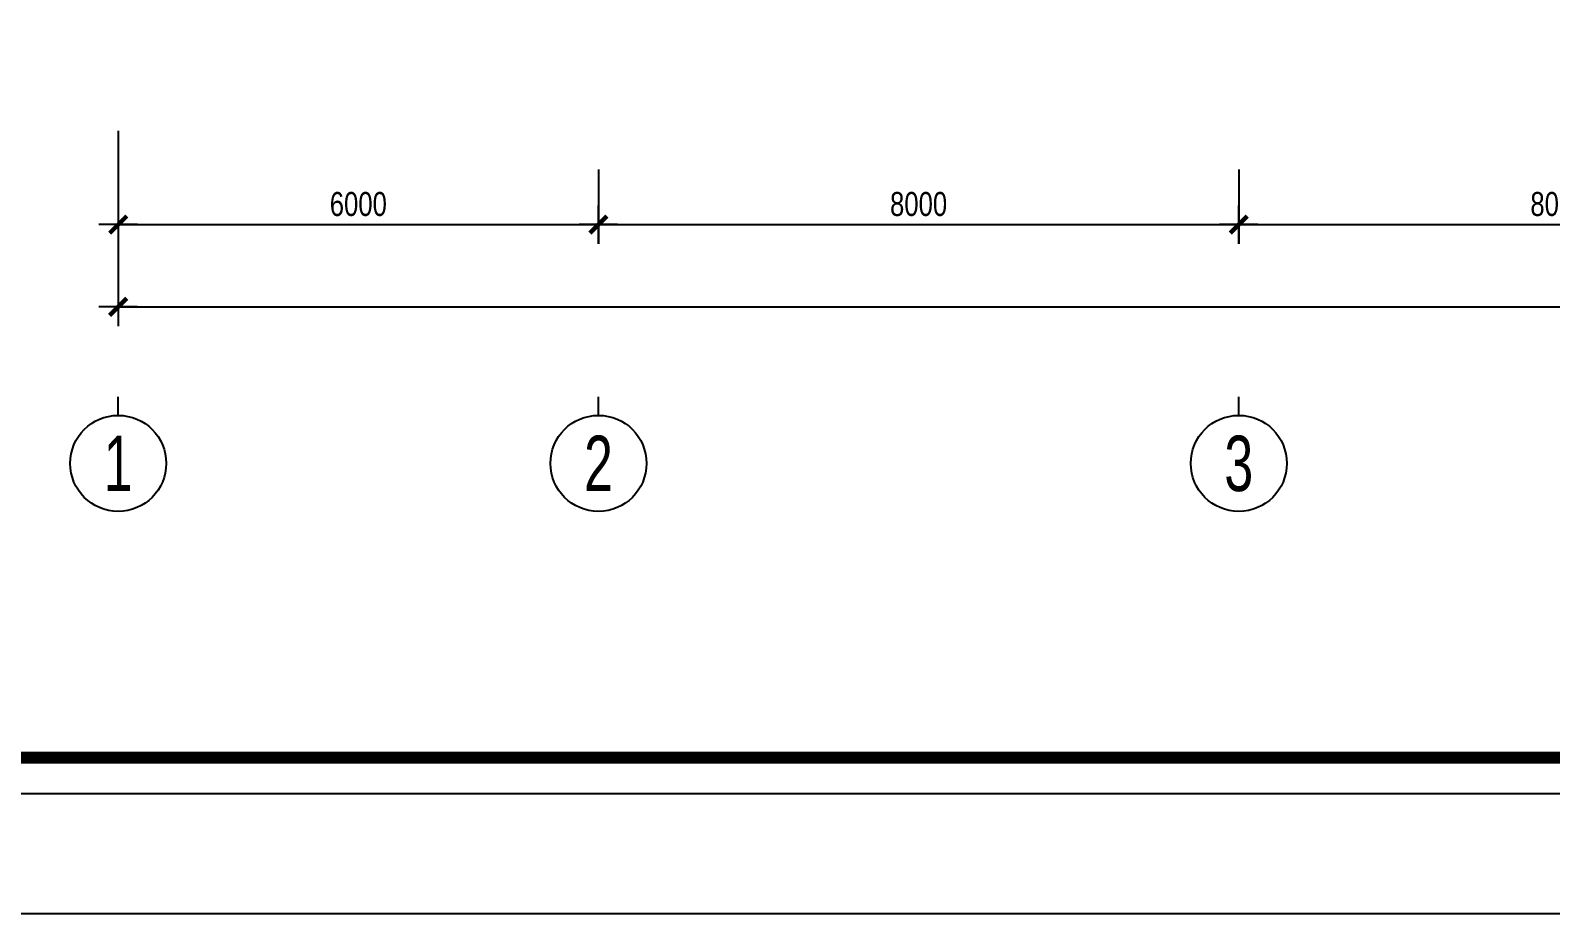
# Model space of a CAD drawing. Header units: metres. Extents: x 352651 to 1421851, y -87441 to -24441.
# Drawn here: x 1349324 to 1368317, y -87441 to -76405 of the extents above; entities that cross this region are included whole.
import ezdxf
from ezdxf.enums import TextEntityAlignment as Align

# ---------------------------------------------------------------- set-up
doc = ezdxf.new("R2010")
doc.units = ezdxf.units.M
doc.header["$LTSCALE"] = 300
doc.header["$MEASUREMENT"] = 0
doc.header["$PDMODE"] = 2
doc.linetypes.add('DASHED2', pattern=[0.375, 0.25, -0.125])
doc.layers.get('0').update_dxf_attribs({"linetype": 'CONTINUOUS'})
doc.layers.get('Defpoints').update_dxf_attribs({"linetype": 'CONTINUOUS'})
for name, color, linetype in [('0-TEXT', 7, 'CONTINUOUS'), ('0-THAY', 7, 'CONTINUOUS'), ('DIM', 1, 'CONTINUOUS'), ('HATCH', 145, 'CONTINUOUS'), ('TEXT', 4, 'CONTINUOUS'), ('THAY', 9, 'CONTINUOUS'), ('TUONG', 7, 'CONTINUOUS')]:
    doc.layers.add(name, color=color, linetype=linetype)
doc.styles.add('CHUKICHTHUOC', font='vnshx.shx', dxfattribs={"width": 0.8, "height": 300, "bigfont": '@extfont2.shx'})
doc.styles.add('CHUTENTRUC', font='VnAvantH.TTF', dxfattribs={"width": 0.8})
doc.dimstyles.new('150', dxfattribs={"dimscale": 150, "dimtxt": 2, "dimasz": 0.1, "dimexe": 1, "dimexo": 0, "dimgap": 0.7, "dimtad": 1, "dimdec": 0, "dimzin": 0, "dimdsep": 46, "dimtxsty": 'CHUKICHTHUOC', "dimblk": 'ARR', "dimcen": 0, "dimdle": 1, "dimclrd": 3, "dimclre": 3, "dimclrt": 3, "dimadec": 0, "dimazin": 0, "dimtfac": 1, "dimtdec": 0, "dimtix": 1, "dimtmove": 2, "dimatfit": 3, "dimldrblk": 'ARR', "dimfxl": 1, "dimtolj": 1, "dimtzin": 0, "dimarcsym": 0})

# ---------------------------------------------------------------- blocks, each defined once
blk = doc.blocks.new('ARR')
at = {"color": 1}
for p, q in [((0, -16), (0, 16)), ((-16, 0), (16, 0))]:
    blk.add_line(p, q, dxfattribs=at)
at = {"color": 3, "const_width": 3.6}
blk.add_lwpolyline([(-7.1, -7.1), (7.1, 7.1)], dxfattribs=at)
blk = doc.blocks.new('*D170')
at = {"layer": 'Defpoints', "color": 0, "transparency": 16777216}
for p in [(1356421, -78141), (1364421, -78141), (1364421, -78831)]:
    blk.add_point(p, dxfattribs=at)
at = {"layer": 'DIM', "color": 3, "lineweight": -2, "transparency": 16777216}
for p, q in [((1356421, -78141), (1356421, -78981)), ((1364421, -78141), (1364421, -78981)), ((1356436, -78831), (1364406, -78831))]:
    blk.add_line(p, q, dxfattribs=at)
at = {"layer": 'DIM', "color": 3, "lineweight": -2, "transparency": 16777216, "xscale": 15, "yscale": 15, "zscale": 15, "rotation": 180}
blk.add_blockref('ARR', (1356421, -78831), dxfattribs=at)
at = {"layer": 'DIM', "color": 3, "lineweight": -2, "transparency": 16777216, "xscale": 15, "yscale": 15, "zscale": 15}
blk.add_blockref('ARR', (1364421, -78831), dxfattribs=at)
at = {"layer": 'DIM', "color": 3, "transparency": 16777216, "insert": (1360421, -78576), "char_height": 300, "attachment_point": 5, "style": 'CHUKICHTHUOC'}
blk.add_mtext('\\A1;8000', dxfattribs=at)
blk = doc.blocks.new('*D171')
at = {"layer": 'Defpoints', "color": 0, "transparency": 16777216}
for p in [(1364421, -78141), (1372421, -78141), (1372421, -78831)]:
    blk.add_point(p, dxfattribs=at)
at = {"layer": 'DIM', "color": 3, "lineweight": -2, "transparency": 16777216}
for p, q in [((1364421, -78141), (1364421, -78981)), ((1372421, -78141), (1372421, -78981)), ((1364436, -78831), (1372406, -78831))]:
    blk.add_line(p, q, dxfattribs=at)
at = {"layer": 'DIM', "color": 3, "lineweight": -2, "transparency": 16777216, "xscale": 15, "yscale": 15, "zscale": 15, "rotation": 180}
blk.add_blockref('ARR', (1364421, -78831), dxfattribs=at)
at = {"layer": 'DIM', "color": 3, "lineweight": -2, "transparency": 16777216, "xscale": 15, "yscale": 15, "zscale": 15}
blk.add_blockref('ARR', (1372421, -78831), dxfattribs=at)
at = {"layer": 'DIM', "color": 3, "transparency": 16777216, "insert": (1368421, -78576), "char_height": 300, "attachment_point": 5, "style": 'CHUKICHTHUOC'}
blk.add_mtext('\\A1;8000', dxfattribs=at)
blk = doc.blocks.new('*D175')
at = {"layer": 'Defpoints', "color": 0, "transparency": 16777216}
for p in [(1350421, -77658), (1394421, -77658), (1394421, -79859)]:
    blk.add_point(p, dxfattribs=at)
at = {"layer": 'DIM', "color": 3, "lineweight": -2, "transparency": 16777216}
for p, q in [((1350421, -77658), (1350421, -80009)), ((1394421, -77658), (1394421, -80009)), ((1350436, -79859), (1394406, -79859))]:
    blk.add_line(p, q, dxfattribs=at)
at = {"layer": 'DIM', "color": 3, "lineweight": -2, "transparency": 16777216, "xscale": 15, "yscale": 15, "zscale": 15, "rotation": 180}
blk.add_blockref('ARR', (1350421, -79859), dxfattribs=at)
at = {"layer": 'DIM', "color": 3, "lineweight": -2, "transparency": 16777216, "xscale": 15, "yscale": 15, "zscale": 15}
blk.add_blockref('ARR', (1394421, -79859), dxfattribs=at)
at = {"layer": 'DIM', "color": 3, "transparency": 16777216, "insert": (1372421, -79604), "char_height": 300, "attachment_point": 5, "style": 'CHUKICHTHUOC'}
blk.add_mtext('\\A1;44000', dxfattribs=at)
blk = doc.blocks.new('*D180')
at = {"layer": 'Defpoints', "color": 0, "transparency": 16777216}
for p in [(1350421, -78141), (1356421, -78141), (1356421, -78831)]:
    blk.add_point(p, dxfattribs=at)
at = {"layer": 'DIM', "color": 3, "lineweight": -2, "transparency": 16777216}
for p, q in [((1350421, -78141), (1350421, -78981)), ((1356421, -78141), (1356421, -78981)), ((1350436, -78831), (1356406, -78831))]:
    blk.add_line(p, q, dxfattribs=at)
at = {"layer": 'DIM', "color": 3, "lineweight": -2, "transparency": 16777216, "xscale": 15, "yscale": 15, "zscale": 15, "rotation": 180}
blk.add_blockref('ARR', (1350421, -78831), dxfattribs=at)
at = {"layer": 'DIM', "color": 3, "lineweight": -2, "transparency": 16777216, "xscale": 15, "yscale": 15, "zscale": 15}
blk.add_blockref('ARR', (1356421, -78831), dxfattribs=at)
at = {"layer": 'DIM', "color": 3, "transparency": 16777216, "insert": (1353421, -78576), "char_height": 300, "attachment_point": 5, "style": 'CHUKICHTHUOC'}
blk.add_mtext('\\A1;6000', dxfattribs=at)
blk = doc.blocks.new('TENTRUC')
at = {"layer": '0-THAY'}
blk.add_line((0, -1.4), (0, -0.4), dxfattribs=at)
blk.add_circle((0, -4), 2.6, dxfattribs=at)
at = {"layer": '0-TEXT', "style": 'CHUTENTRUC', "width": 0.7}
blk.add_attdef('E5', text='', height=3, dxfattribs=at).set_placement((0, -4), align=Align.MIDDLE_CENTER)

msp = doc.modelspace()

# ---------------------------------------------------------------- linework, layer by layer
for const_width in [150, 51.9]:
    msp.add_lwpolyline([(1337700.9, -85490.5), (1419900.9, -85490.5), (1419900.9, -26390.5), (1337700.9, -26390.5)], close=True, dxfattribs=dict(const_width=const_width))
at = {"layer": 'Defpoints', "linetype": 'DASHED2'}
msp.add_lwpolyline([(1332750.9, -87440.5), (1421850.9, -87440.5), (1421850.9, -24440.5), (1332750.9, -24440.5)], close=True, dxfattribs=at)
msp.add_lwpolyline([(1332750.9, -87440.5), (1421850.9, -87440.5), (1421850.9, -24440.5), (1332750.9, -24440.5)], close=True, dxfattribs=at)
at = {"layer": 'HATCH', "linetype": 'ByBlock'}
msp.add_lwpolyline([(1337250.9, -85940.5), (1420350.9, -85940.5), (1420350.9, -25940.5), (1337250.9, -25940.5)], close=True, dxfattribs=at)
at = {"layer": 'THAY', "linetype": 'ByBlock'}
msp.add_lwpolyline([(1337250.9, -85940.5), (1420350.9, -85940.5), (1420350.9, -25940.5), (1337250.9, -25940.5)], close=True, dxfattribs=at)
at = {"layer": 'TUONG'}
msp.add_lwpolyline([(1332750.9, -87440.5), (1421850.9, -87440.5), (1421850.9, -24440.5), (1332750.9, -24440.5)], close=True, dxfattribs=at)

# ---------------------------------------------------------------- block references
at = {"layer": 'TEXT', "xscale": 230.7692307692487, "yscale": 230.7692307692487, "zscale": 230.7692307692666}
for p, values in [((1350421.3, -80892), {'E5': '1'}), ((1356421.3, -80892), {'E5': '2'}), ((1364421.3, -80892), {'E5': '3'})]:
    msp.add_blockref('TENTRUC', p, dxfattribs=at).add_auto_attribs(values)

# ---------------------------------------------------------------- dimensions: what is measured, and where the dimension line sits
at = {"layer": 'DIM'}
for base, p1, p2, picture, middle in [((1394421.3, -79859), (1350421.3, -77657.6), (1394421.3, -77657.6), '*D175', (1372421.3, -79604)), ((1356421.3, -78831.2), (1350421.3, -78141.4), (1356421.3, -78141.4), '*D180', (1353421.3, -78576.2)), ((1364421.3, -78831.2), (1356421.3, -78141.4), (1364421.3, -78141.4), '*D170', (1360421.3, -78576.2)), ((1372421.3, -78831.2), (1364421.3, -78141.4), (1372421.3, -78141.4), '*D171', (1368421.3, -78576.2))]:
    dim = msp.add_linear_dim(base=base, p1=p1, p2=p2, dimstyle='150', dxfattribs=at)
    dim.commit()
    dim.dimension.update_dxf_attribs({"geometry": picture, "text_midpoint": middle})

doc.saveas('drawing.dxf')
